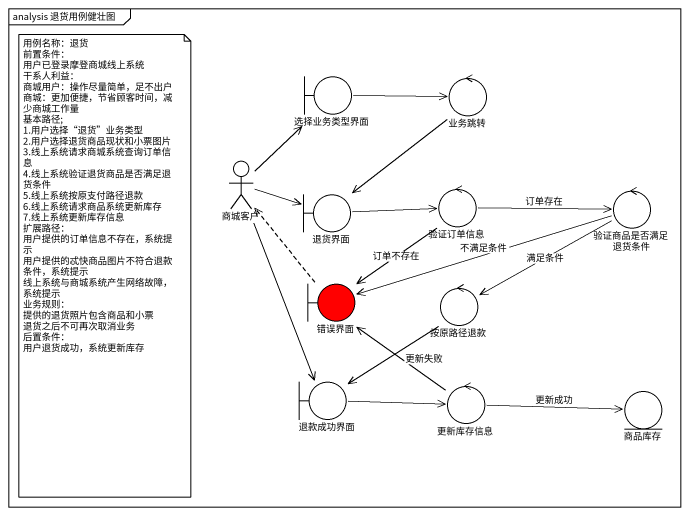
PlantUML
@startuml
mainframe analysis 退货用例健壮图
boundary 选择业务类型界面
control 业务跳转
actor 商城客户
boundary 退货界面
control 验证订单信息
control 验证商品是否满足退货条件
boundary 错误界面 #FF0000
control 按原路径退款
boundary 退款成功界面
control 更新库存信息
entity 商品库存
选择业务类型界面 -right-> 业务跳转
业务跳转 --> 退货界面
商城客户 -up-> 选择业务类型界面
商城客户 -right-> 退货界面
商城客户 --> 退款成功界面
退货界面 -right-> 验证订单信息
验证订单信息 -right-> 验证商品是否满足退货条件 : 订单存在
验证订单信息 --> 错误界面 : 订单不存在
验证商品是否满足退货条件 -left-> 错误界面 : 不满足条件
验证商品是否满足退货条件 -left-> 按原路径退款 : 满足条件
错误界面 .up.> 商城客户
按原路径退款 --> 退款成功界面
退款成功界面 -right-> 更新库存信息
更新库存信息 -up-> 错误界面 : 更新失败
更新库存信息 -right-> 商品库存 : 更新成功
note as N1
  用例名称：退货
  前置条件：
  用户已登录摩登商城线上系统
  干系人利益：
  商城用户：操作尽量简单，足不出户
  商城：更加便捷，节省顾客时间，减少商城工作量
  基本路径;
  1.用户选择“退货”业务类型
  2.用户选择退货商品现状和小票图片
  3.线上系统请求商城系统查询订单信息
  4.线上系统验证退货商品是否满足退货条件
  5.线上系统按原支付路径退款
  6.线上系统请求商品系统更新库存
  7.线上系统更新库存信息
  扩展路径：
  用户提供的订单信息不存在，系统提示
  用户提供的忒快商品图片不符合退款条件，系统提示
  线上系统与商城系统产生网络故障，系统提示
  业务规则：
  提供的退货照片包含商品和小票
  退货之后不可再次取消业务
  后置条件：
  用户退货成功，系统更新库存
end note
@enduml
